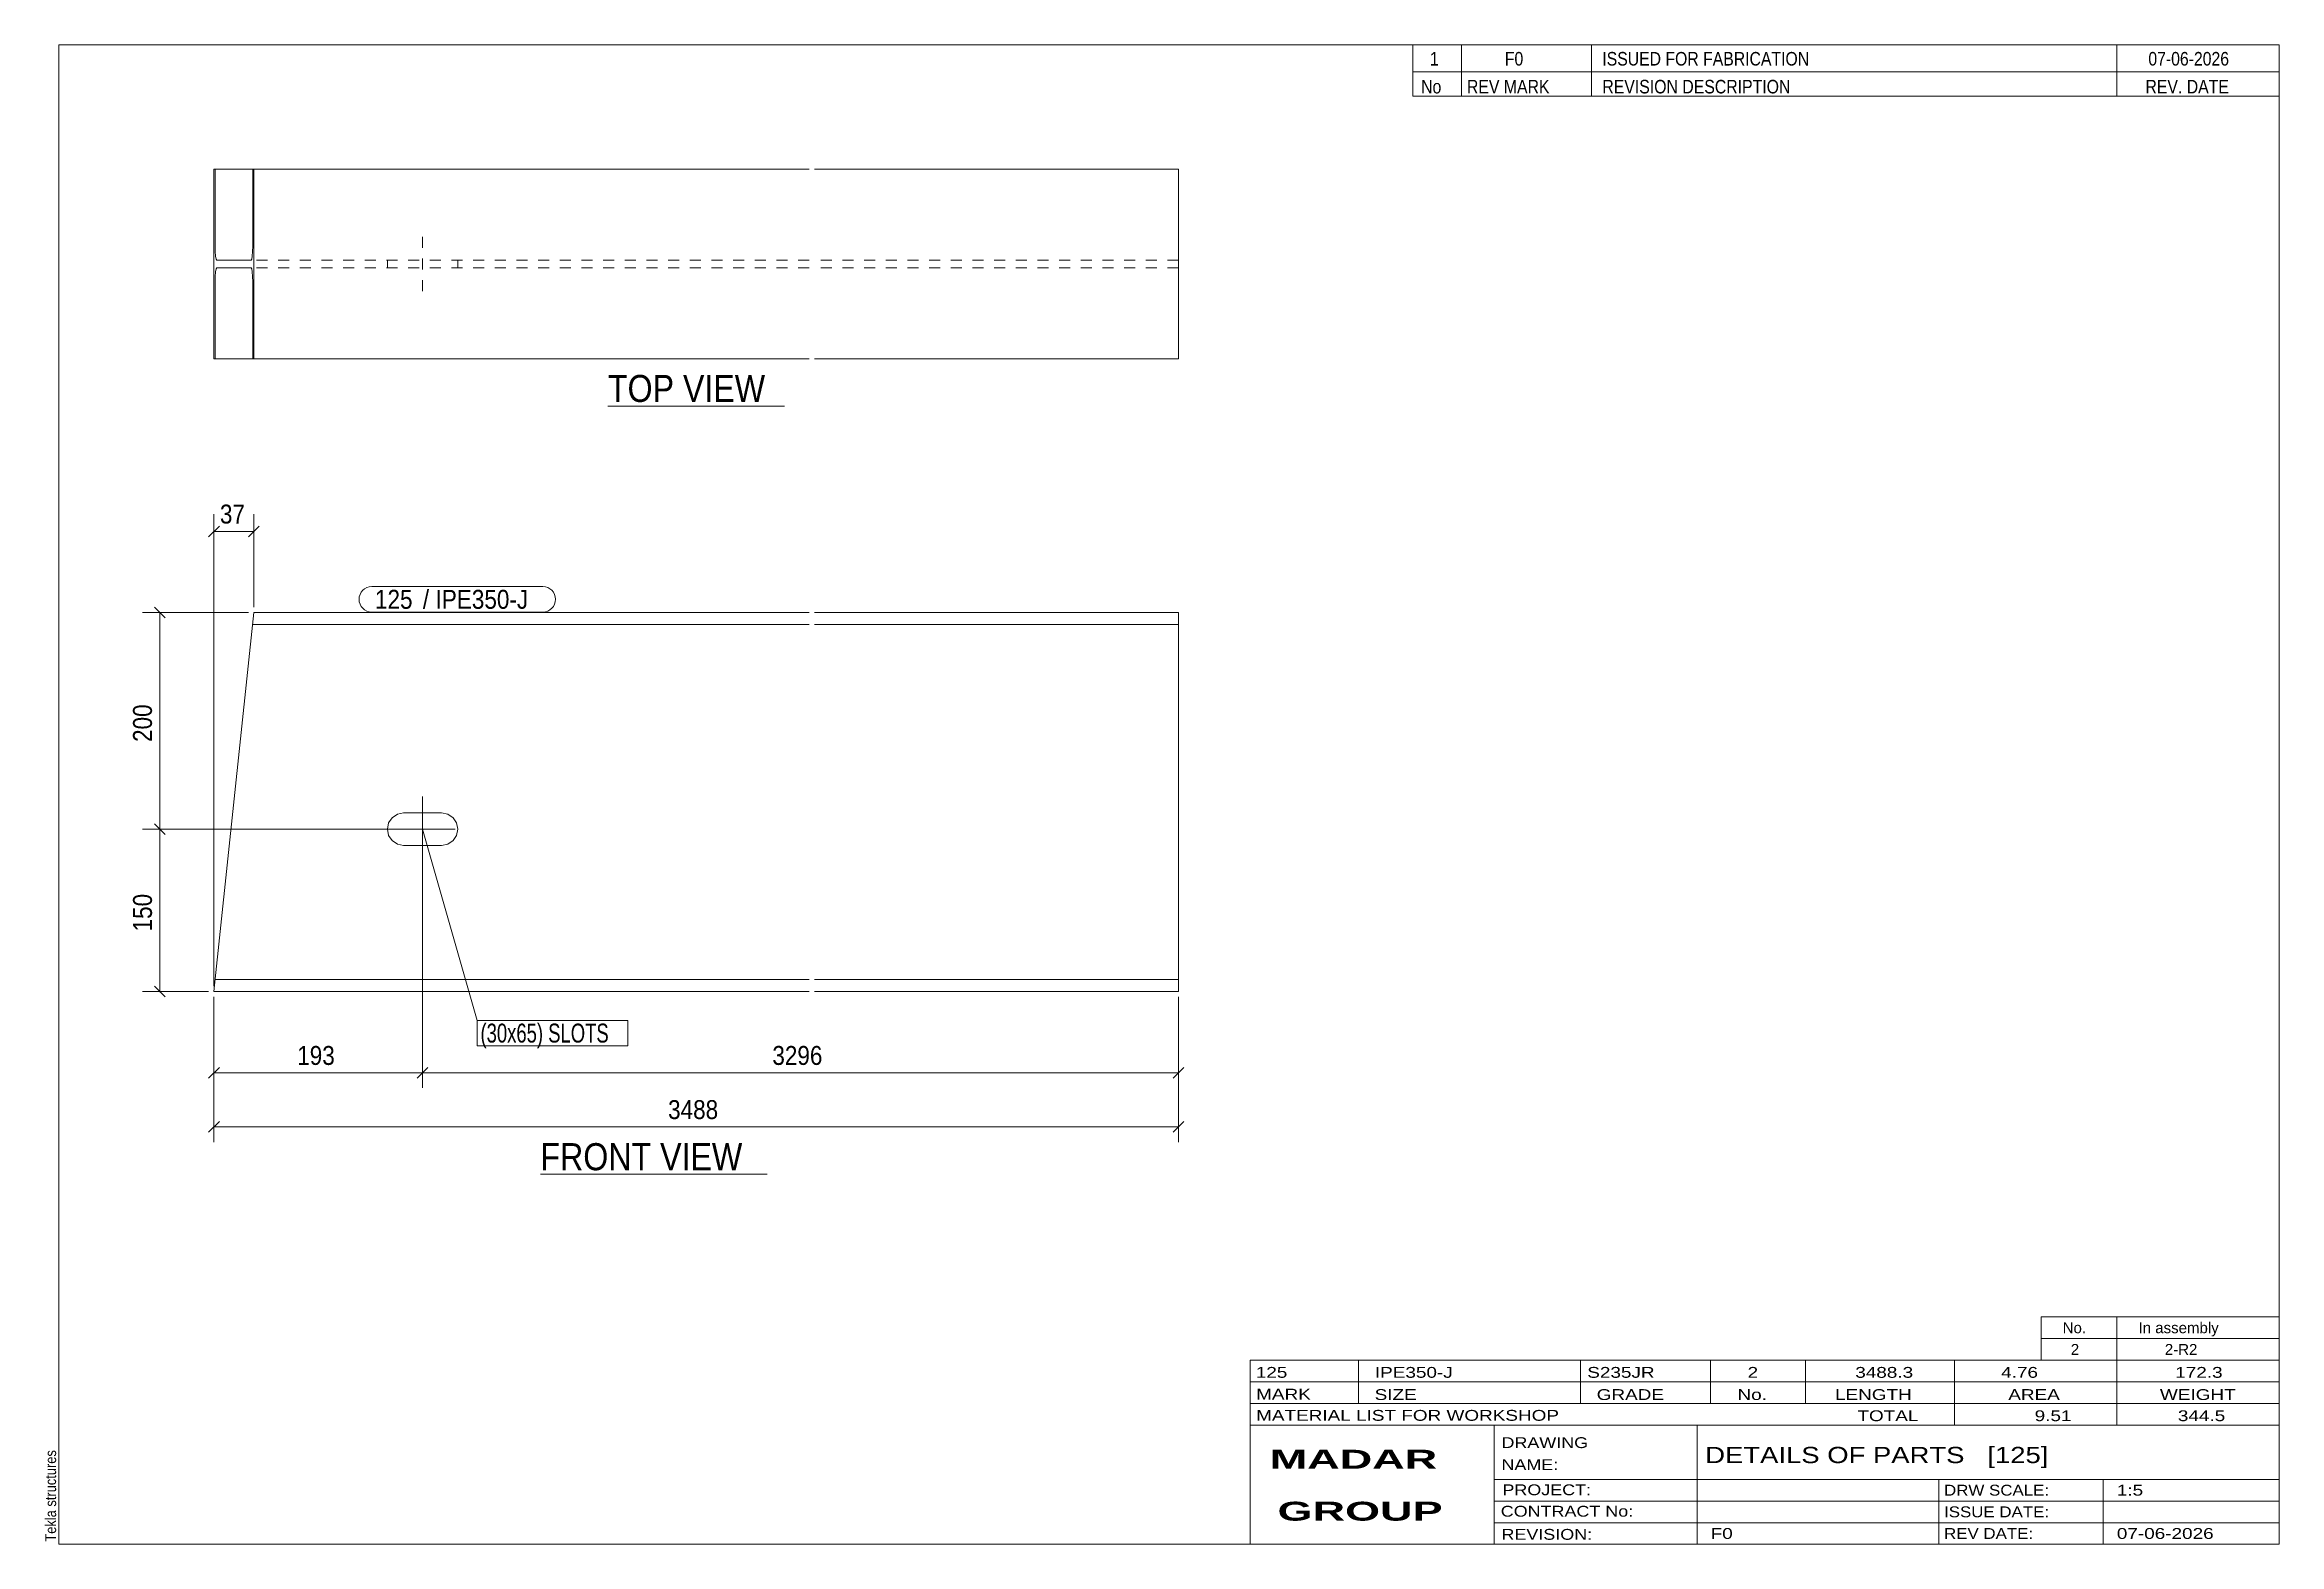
# Model space of a CAD drawing. Header units: millimetres. Extents: x 2 to 415, y 5 to 282.
import ezdxf

# ---------------------------------------------------------------- set-up
doc = ezdxf.new("R2010")
doc.units = ezdxf.units.MM
doc.linetypes.add('XKITLINE00', pattern=[0])
doc.linetypes.add('XKITLINE02', pattern=[4, 2, -2])
for name, color, linetype, lineweight in [('Bolt', 3, 'Continuous', 0), ('BoltMark', 7, 'Continuous', 0), ('Dimensions', 7, 'Continuous', 0), ('DrawingSheet', 5, 'Continuous', 0), ('OtherObjectType', 7, 'Continuous', 0), ('Part', 2, 'Continuous', 0), ('PartMark', 7, 'Continuous', 0)]:
    doc.layers.add(name, color=color, linetype=linetype, lineweight=lineweight)
doc.styles.add('ARIAL', font='ARIAL.TTF')
doc.styles.add('ARIAL_BOLD', font='ARIALBD.TTF')
doc.styles.add('ARIAL_NARROW', font='ARIALN.TTF')

# ---------------------------------------------------------------- blocks, each defined once
blk = doc.blocks.new('*A1')
at = {"layer": 'Bolt', "color": 3, "linetype": 'XKITLINE00', "lineweight": 0}
for p, q in [((72.17, 143.1), (72.17, 131.1)), ((65.67, 137.1), (65.9, 138.25)), ((65.9, 135.95), (65.67, 137.1)), ((65.67, 137.1), (65.67, 137.1)), ((65.9, 138.25), (66.55, 139.22)), ((66.17, 137.1), (78.17, 137.1)), ((66.55, 139.22), (67.52, 139.87)), ((67.52, 139.87), (68.67, 140.1)), ((68.67, 140.1), (75.67, 140.1)), ((75.67, 140.1), (76.82, 139.87)), ((76.82, 139.87), (77.79, 139.22)), ((77.79, 139.22), (78.44, 138.25)), ((78.44, 138.25), (78.67, 137.1)), ((78.67, 137.1), (78.44, 135.95)), ((78.67, 137.1), (78.67, 137.1)), ((66.55, 134.98), (65.9, 135.95)), ((67.52, 134.33), (66.55, 134.98)), ((68.67, 134.1), (67.52, 134.33)), ((75.67, 134.1), (68.67, 134.1)), ((76.82, 134.33), (75.67, 134.1)), ((77.79, 134.98), (76.82, 134.33)), ((78.44, 135.95), (77.79, 134.98))]:
    blk.add_line(p, q, dxfattribs=at)
blk = doc.blocks.new('*A2')
at = {"layer": 'Part', "color": 2, "linetype": 'XKITLINE00', "lineweight": 0}
for p, q in [((41.03, 177.1), (33.65, 107.1)), ((143.52, 174.9), (40.8, 174.9)), ((143.52, 177.1), (41.03, 177.1)), ((211.72, 177.1), (144.52, 177.1)), ((211.72, 174.9), (144.52, 174.9)), ((211.72, 177.1), (211.72, 172.3)), ((211.72, 172.3), (211.72, 111.9)), ((211.72, 111.9), (211.72, 109.3)), ((143.52, 109.3), (33.88, 109.3)), ((211.72, 109.3), (144.52, 109.3)), ((211.72, 109.3), (211.72, 107.1)), ((143.52, 107.1), (33.65, 107.1)), ((211.72, 107.1), (144.52, 107.1))]:
    blk.add_line(p, q, dxfattribs=at)
at = {"layer": 'Part', "color": 7, "linetype": 'XKITLINE02', "lineweight": 0}
for p, q in [((211.72, 109.5), (211.72, 110.91)), ((211.72, 109.3), (211.72, 109.5))]:
    blk.add_line(p, q, dxfattribs=at)
blk = doc.blocks.new('*A3')
at = {"layer": 'Bolt', "color": 3, "linetype": 'XKITLINE02', "lineweight": 0}
for p, q in [((72.17, 236.5), (72.17, 246.5)), ((65.67, 242.2), (65.67, 240.8)), ((78.67, 242.2), (78.67, 240.8))]:
    blk.add_line(p, q, dxfattribs=at)
blk = doc.blocks.new('*A4')
at = {"layer": 'Part', "color": 2, "linetype": 'XKITLINE00', "lineweight": 0}
for p, q in [((143.52, 259), (33.65, 259)), ((33.65, 224), (33.65, 259)), ((33.88, 244.8), (33.88, 259)), ((40.8, 244.8), (40.8, 259)), ((41.03, 224), (41.03, 259)), ((211.72, 259), (144.52, 259)), ((211.72, 259), (211.72, 224)), ((33.9, 243.81), (33.88, 244.8)), ((33.96, 242.96), (33.9, 243.81)), ((40.78, 243.81), (40.72, 242.96)), ((40.8, 244.8), (40.78, 243.81)), ((33.9, 239.19), (33.96, 240.04)), ((34.05, 242.4), (33.96, 242.96)), ((33.96, 240.04), (34.05, 240.6)), ((34.16, 242.2), (34.05, 242.4)), ((34.05, 240.6), (34.16, 240.8)), ((40.53, 242.2), (34.16, 242.2)), ((40.53, 240.8), (34.16, 240.8)), ((40.63, 242.4), (40.53, 242.2)), ((40.53, 240.8), (40.63, 240.6)), ((40.72, 242.96), (40.63, 242.4)), ((40.63, 240.6), (40.72, 240.04)), ((40.72, 240.04), (40.78, 239.19)), ((33.88, 238.2), (33.9, 239.19)), ((33.88, 224), (33.88, 238.2)), ((40.78, 239.19), (40.8, 238.2)), ((40.8, 224), (40.8, 238.2)), ((143.52, 224), (33.65, 224)), ((211.72, 224), (144.52, 224))]:
    blk.add_line(p, q, dxfattribs=at)
at = {"layer": 'Part', "color": 7, "linetype": 'XKITLINE02', "lineweight": 0}
for p, q in [((143.52, 242.2), (40.53, 242.2)), ((143.52, 240.8), (40.53, 240.8)), ((211.72, 242.2), (144.52, 242.2)), ((211.72, 240.8), (144.52, 240.8))]:
    blk.add_line(p, q, dxfattribs=at)
blk = doc.blocks.new('*A5')
at = {"layer": 'DrawingSheet', "color": 5, "linetype": 'XKITLINE00', "lineweight": 0}
for p, q in [((415, 282), (5, 282)), ((5, 282), (5, 5)), ((415, 5), (415, 282)), ((5, 5), (415, 5))]:
    blk.add_line(p, q, dxfattribs=at)
at = {"layer": 'DrawingSheet', "color": 5, "style": 'ARIAL', "width": 0.85}
blk.add_text('Tekla structures', height=2, rotation=90, dxfattribs=at).set_placement((4.5, 5.5))
blk = doc.blocks.new('*A6')
at = {"layer": 'OtherObjectType', "color": 7, "linetype": 'XKITLINE00', "lineweight": 0}
for p, q in [((371, 47), (415, 47)), ((371, 43), (371, 47)), ((385, 43), (385, 47)), ((415, 43), (415, 47)), ((371, 43), (415, 43)), ((371, 39), (371, 43)), ((385, 39), (385, 43)), ((415, 39), (415, 43)), ((371, 39), (415, 39))]:
    blk.add_line(p, q, dxfattribs=at)
at = {"layer": 'OtherObjectType', "color": 7, "style": 'ARIAL_NARROW', "width": 1.211571}
for s, p in [('No.', (375, 44)), ('In assembly', (389, 44)), ('2', (376.5, 40)), ('2-R2', (393.86, 40))]:
    blk.add_text(s, height=2, dxfattribs=at).set_placement(p)
blk = doc.blocks.new('*A7')
at = {"layer": 'OtherObjectType', "color": 7, "linetype": 'XKITLINE00', "lineweight": 0}
for p, q in [((255, 282), (415, 282)), ((415, 282), (255, 282)), ((255, 282), (255, 277)), ((264, 282), (264, 277)), ((288, 282), (288, 277)), ((385, 282), (385, 277)), ((415, 282), (415, 277)), ((255, 277), (415, 277)), ((255, 277), (255, 272.5)), ((255, 277), (415, 277)), ((264, 277), (264, 272.5)), ((288, 277), (288, 272.5)), ((385, 277), (385, 272.5)), ((415, 277), (415, 272.5)), ((415, 272.5), (255, 272.5))]:
    blk.add_line(p, q, dxfattribs=at)
at = {"layer": 'OtherObjectType', "color": 7, "style": 'ARIAL_NARROW'}
for s, width, p in [('1', 1.017001, (258.16, 278.15)), ('F0', 1.017001, (272, 278.15)), ('ISSUED FOR FABRICATION', 1.017001, (290, 278.15)), ('07-06-2026', 1.017001, (390.82, 278.15)), ('No', 1.02, (256.54, 273)), ('REV MARK', 1.02, (265, 273)), ('REVISION DESCRIPTION', 1.02, (290, 273)), ('REV. DATE', 1.02, (390.28, 273))]:
    blk.add_text(s, height=2.5, dxfattribs=dict(at, width=width)).set_placement(p)
blk = doc.blocks.new('*A8')
at = {"layer": 'OtherObjectType', "color": 7, "linetype": 'XKITLINE00', "lineweight": 0}
for p, q in [((225, 39), (415, 39)), ((225, 39), (225, 35)), ((225, 39), (415, 39)), ((245, 35), (245, 39)), ((286, 35), (286, 39)), ((310, 35), (310, 39)), ((327.5, 35), (327.5, 39)), ((355, 35), (355, 39)), ((385, 35), (385, 39)), ((415, 35), (415, 39)), ((225, 35), (415, 35)), ((225, 35), (225, 5)), ((225, 35), (415, 35)), ((245, 31), (245, 35)), ((286, 31), (286, 35)), ((310, 31), (310, 35)), ((327.5, 31), (327.5, 35)), ((355, 31), (355, 35)), ((385, 31), (385, 35)), ((415, 31), (415, 35)), ((225, 31), (415, 31)), ((355, 27), (355, 31)), ((385, 27), (385, 31)), ((415, 27), (415, 31)), ((225, 27), (415, 27)), ((270, 21), (270, 27)), ((307.5, 17), (307.5, 27)), ((415, 21), (415, 27)), ((270, 21), (270, 5)), ((415, 17), (415, 21)), ((270, 17), (415, 17)), ((307.5, 5), (307.5, 17)), ((352.16, 13), (352.16, 17)), ((382.5, 5), (382.5, 17)), ((415, 13), (415, 17)), ((270, 13), (415, 13)), ((352.16, 5), (352.16, 13)), ((415, 9), (415, 13)), ((270, 9), (415, 9)), ((415, 5), (415, 9)), ((225, 5), (415, 5)), ((262.5, 5), (415, 5))]:
    blk.add_line(p, q, dxfattribs=at)
at = {"layer": 'OtherObjectType', "color": 7, "style": 'ARIAL_NARROW'}
for s, height, width, p in [('125', 2, 1.525501, (226.01, 35.76)), ('IPE350-J', 2, 1.525501, (248, 35.76)), ('S235JR', 2, 1.525501, (287.22, 35.76)), ('2', 2, 1.525501, (316.82, 35.76)), ('3488.3', 2, 1.525501, (336.7, 35.76)), ('4.76', 2, 1.525501, (363.64, 35.76)), ('172.3', 2, 1.525501, (395.78, 35.76)), ('MARK', 2, 1.525501, (226.08, 31.73)), ('SIZE', 2, 1.525501, (247.96, 31.66)), ('GRADE', 2, 1.525501, (288.96, 31.66)), ('No.', 2, 1.525501, (314.96, 31.66)), ('LENGTH', 2, 1.525501, (332.96, 31.66)), ('AREA', 2, 1.525501, (364.96, 31.66)), ('WEIGHT', 2, 1.525501, (392.96, 31.66)), ('MATERIAL LIST FOR WORKSHOP', 2, 1.525501, (226.08, 27.82)), ('TOTAL', 2, 1.525501, (337.1, 27.75)), ('9.51', 2, 1.525501, (369.83, 27.75)), ('344.5', 2, 1.525501, (396.27, 27.75)), ('DRAWING', 2, 1.445, (271.38, 22.78)), ('NAME:', 2, 1.445, (271.38, 18.72)), ('DETAILS OF PARTS   [125]', 3, 1.474651, (309, 20)), ('PROJECT:', 2, 1.445, (271.55, 14.07)), ('DRW SCALE:', 2, 1.36, (353.1, 14)), ('1:5', 2, 1.525501, (385, 14)), ('CONTRACT No:', 2, 1.445, (271.25, 10.11)), ('ISSUE DATE:', 2, 1.36, (353.1, 10)), ('REVISION:', 2, 1.445, (271.38, 5.84)), ('F0', 2, 1.525501, (310, 6)), ('REV DATE:', 2, 1.36, (353.1, 6)), ('07-06-2026', 2, 1.525501, (385, 6))]:
    blk.add_text(s, height=height, dxfattribs=dict(at, width=width)).set_placement(p)
at = {"layer": 'OtherObjectType', "color": 1, "style": 'ARIAL_BOLD', "width": 1.7}
for s, p in [('MADAR ', (228.58, 18.97)), ('GROUP', (230.03, 9.37))]:
    blk.add_text(s, height=3.5, dxfattribs=at).set_placement(p)
blk = doc.blocks.new('*A9')
at = {"layer": 'Dimensions', "color": 7, "linetype": 'XKITLINE00', "lineweight": 0}
for p, q in [((71.17, 137.1), (20.45, 137.1)), ((22.66, 138.09), (24.64, 136.11)), ((23.65, 107.1), (23.65, 137.1)), ((22.66, 108.09), (24.64, 106.11)), ((32.65, 107.1), (20.45, 107.1))]:
    blk.add_line(p, q, dxfattribs=at)
at = {"layer": 'Dimensions', "color": 3}
for p in [(23.65, 137.1), (23.65, 107.1)]:
    blk.add_point(p, dxfattribs=at)
at = {"layer": 'Dimensions', "color": 3, "style": 'ARIAL', "width": 0.85}
blk.add_text('150', height=3.5, rotation=90.0002, dxfattribs=at).set_placement((22.2, 118.21))
blk = doc.blocks.new('*A10')
at = {"layer": 'Dimensions', "color": 7, "linetype": 'XKITLINE00', "lineweight": 0}
for p, q in [((22.66, 178.09), (24.64, 176.11)), ((40.03, 177.1), (20.45, 177.1)), ((23.65, 137.1), (23.65, 177.1)), ((71.17, 137.1), (20.45, 137.1)), ((22.66, 138.09), (24.64, 136.11))]:
    blk.add_line(p, q, dxfattribs=at)
at = {"layer": 'Dimensions', "color": 3}
for p in [(23.65, 177.1), (23.65, 137.1)]:
    blk.add_point(p, dxfattribs=at)
at = {"layer": 'Dimensions', "color": 3, "style": 'ARIAL', "width": 0.85}
blk.add_text('200', height=3.5, rotation=90.0002, dxfattribs=at).set_placement((22.2, 153.21))
blk = doc.blocks.new('*A11')
at = {"layer": 'Dimensions', "color": 7, "linetype": 'XKITLINE00', "lineweight": 0}
for p, q in [((33.65, 106.1), (33.65, 79.3)), ((211.72, 106.1), (211.72, 79.3)), ((34.64, 83.09), (32.66, 81.11)), ((212.71, 83.09), (210.73, 81.11)), ((33.65, 82.1), (211.72, 82.1))]:
    blk.add_line(p, q, dxfattribs=at)
at = {"layer": 'Dimensions', "color": 3}
for p in [(33.65, 82.1), (211.72, 82.1)]:
    blk.add_point(p, dxfattribs=at)
at = {"layer": 'Dimensions', "color": 3, "style": 'ARIAL', "width": 0.85}
blk.add_text('3488', height=3.5, dxfattribs=at).set_placement((117.5, 83.55))
blk = doc.blocks.new('*A12')
at = {"layer": 'Dimensions', "color": 7, "linetype": 'XKITLINE00', "lineweight": 0}
for p, q in [((33.65, 108.1), (33.65, 195.3)), ((41.03, 178.1), (41.03, 195.3)), ((34.64, 193.09), (32.66, 191.11)), ((33.65, 192.1), (41.03, 192.1)), ((42.02, 193.09), (40.04, 191.11))]:
    blk.add_line(p, q, dxfattribs=at)
at = {"layer": 'Dimensions', "color": 3}
for p in [(33.65, 192.1), (41.03, 192.1)]:
    blk.add_point(p, dxfattribs=at)
at = {"layer": 'Dimensions', "color": 3, "style": 'ARIAL', "width": 0.85}
blk.add_text('37', height=3.5, dxfattribs=at).set_placement((34.75, 193.55))
blk = doc.blocks.new('*A13')
at = {"layer": 'Dimensions', "color": 7, "linetype": 'XKITLINE00', "lineweight": 0}
for p, q in [((72.17, 136.1), (72.17, 89.3)), ((33.65, 106.1), (33.65, 89.3)), ((34.64, 93.09), (32.66, 91.11)), ((33.65, 92.1), (72.17, 92.1)), ((73.16, 93.09), (71.18, 91.11))]:
    blk.add_line(p, q, dxfattribs=at)
at = {"layer": 'Dimensions', "color": 3}
for p in [(33.65, 92.1), (72.17, 92.1)]:
    blk.add_point(p, dxfattribs=at)
at = {"layer": 'Dimensions', "color": 3, "style": 'ARIAL', "width": 0.85}
blk.add_text('193', height=3.5, dxfattribs=at).set_placement((49.02, 93.55))
blk = doc.blocks.new('*A14')
at = {"layer": 'Dimensions', "color": 7, "linetype": 'XKITLINE00', "lineweight": 0}
for p, q in [((72.17, 136.1), (72.17, 89.3)), ((211.72, 106.1), (211.72, 89.3)), ((73.16, 93.09), (71.18, 91.11)), ((72.17, 92.1), (211.72, 92.1)), ((212.71, 93.09), (210.73, 91.11))]:
    blk.add_line(p, q, dxfattribs=at)
at = {"layer": 'Dimensions', "color": 3}
for p in [(72.17, 92.1), (211.72, 92.1)]:
    blk.add_point(p, dxfattribs=at)
at = {"layer": 'Dimensions', "color": 3, "style": 'ARIAL', "width": 0.85}
blk.add_text('3296', height=3.5, dxfattribs=at).set_placement((136.75, 93.55))
blk = doc.blocks.new('*A15')
at = {"layer": 'BoltMark', "color": 7, "linetype": 'XKITLINE00', "lineweight": 0}
for p, q in [((72.17, 137.1), (82.26, 101.78)), ((82.26, 101.78), (110.05, 101.78)), ((82.26, 97.08), (82.26, 101.78)), ((110.05, 97.08), (110.05, 101.78)), ((82.26, 97.08), (110.05, 97.08))]:
    blk.add_line(p, q, dxfattribs=at)
at = {"layer": 'BoltMark', "color": 3, "style": 'ARIAL_NARROW', "width": 0.85}
blk.add_text('(30x65) SLOTS', height=3.5, dxfattribs=at).set_placement((82.86, 97.68))
blk = doc.blocks.new('*A16')
at = {"layer": 'PartMark', "color": 7, "linetype": 'XKITLINE00', "lineweight": 0}
for p, q in [((62.78, 181.9), (94.37, 181.9)), ((62.78, 177.2), (94.37, 177.2))]:
    blk.add_line(p, q, dxfattribs=at)
for centre, start, end in [((62.78, 179.55), 90, 270), ((94.37, 179.55), 270, 90)]:
    blk.add_arc(centre, 2.35, start, end, dxfattribs=at)
at = {"layer": 'PartMark', "color": 1, "style": 'ARIAL', "width": 0.85}
blk.add_text('125', height=3.5, dxfattribs=at).set_placement((63.38, 177.8))
at = {"layer": 'PartMark', "color": 3, "style": 'ARIAL', "width": 0.85}
for s, p in [('/', (72.22, 177.8)), ('IPE350-J', (74.57, 177.8))]:
    blk.add_text(s, height=3.5, dxfattribs=at).set_placement(p)
blk = doc.blocks.new('*A17')
at = {"layer": 'OtherObjectType', "color": 7, "linetype": 'XKITLINE00', "lineweight": 0}
blk.add_line((93.93, 73.35), (135.79, 73.35), dxfattribs=at)
at = {"layer": 'OtherObjectType', "color": 3, "style": 'ARIAL', "width": 0.85}
blk.add_text('FRONT VIEW', height=5, dxfattribs=at).set_placement((93.93, 74.1))
blk = doc.blocks.new('*A18')
at = {"layer": 'OtherObjectType', "color": 7, "linetype": 'XKITLINE00', "lineweight": 0}
blk.add_line((106.39, 215.25), (138.99, 215.25), dxfattribs=at)
at = {"layer": 'OtherObjectType', "color": 3, "style": 'ARIAL', "width": 0.85}
blk.add_text('TOP VIEW', height=5, dxfattribs=at).set_placement((106.39, 216))

msp = doc.modelspace()

# ---------------------------------------------------------------- block references
at = {"lineweight": 0}
for name in ['*A5', '*A7', '*A4', '*A3', '*A18', '*A12', '*A16', '*A10', '*A2', '*A1', '*A9', '*A15', '*A13', '*A14', '*A11', '*A17', '*A6', '*A8']:
    msp.add_blockref(name, (0, 0), dxfattribs=at)

doc.saveas('drawing.dxf')
